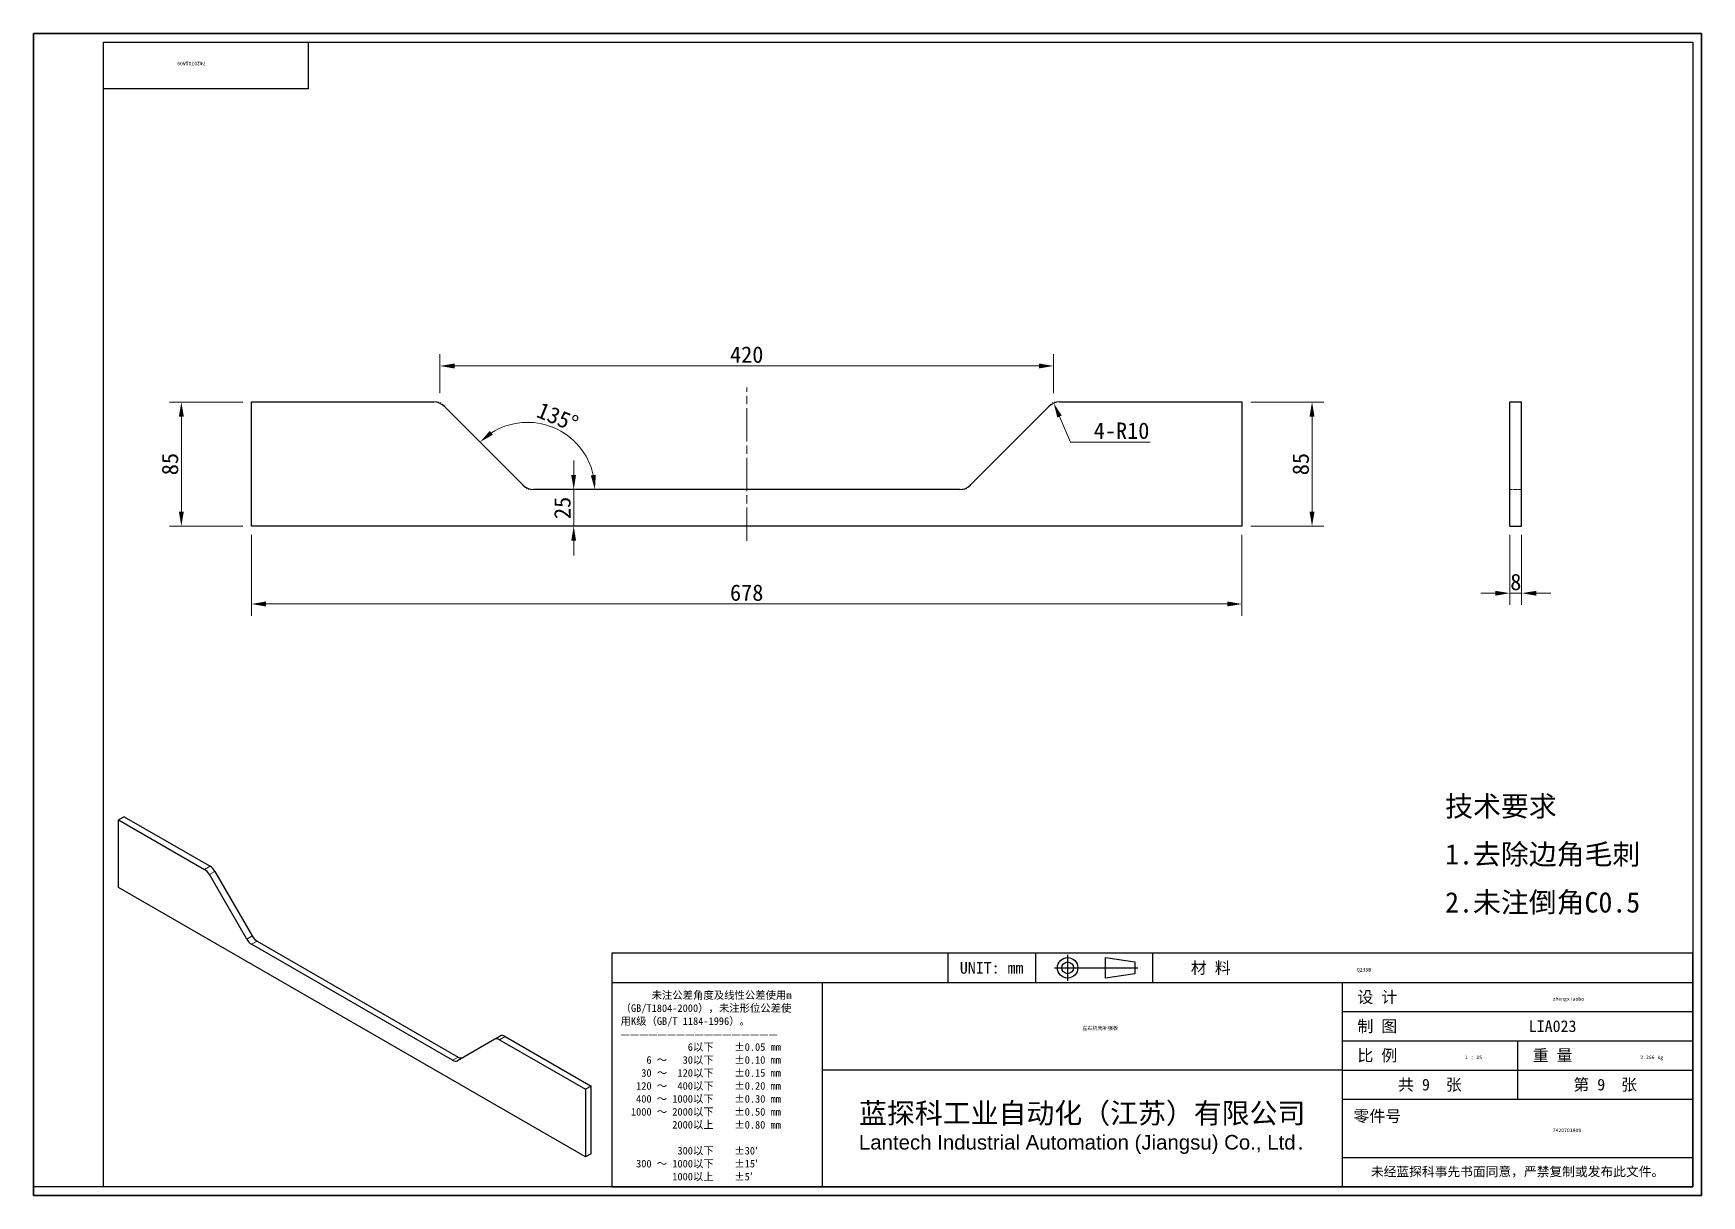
# Model space of a CAD drawing. Header units: millimetres. Extents: x 24 to 1166, y 22 to 818.
import ezdxf
from ezdxf.enums import TextEntityAlignment as Align

# ---------------------------------------------------------------- set-up
doc = ezdxf.new("R2018")
doc.units = ezdxf.units.MM
doc.header["$LTSCALE"] = 4
for name, pattern in [('CHAIN', [0.3543, 0.2362, -0.0295, 0.0591, -0.0295]), ('DASHED', [0.2067, 0.1654, -0.0413]), ('DOTTED', [0.0482, 0.0069, -0.0413])]:
    doc.linetypes.add(name, pattern=pattern)
for name, color, linetype, lineweight in [('1', 7, 'Continuous', 18), ('可见 (ISO)', 7, 'Continuous', 25), ('可见窄的 (ISO)', 7, 'Continuous', 18), ('图框 (ISO)', 7, 'Continuous', 35), ('标题 (ISO)', 7, 'Continuous', 25), ('草图几何图元 (ISO)', 7, 'Continuous', 18)]:
    doc.layers.add(name, color=color, linetype=linetype, lineweight=lineweight)
for name, color, linetype, lineweight, true_color in [('中心线 (ISO)', 1, 'CHAIN', 18, 0xff0000), ('尺寸 (ISO)', 7, 'Continuous', 18, 0x008000), ('符号 (ISO)', 7, 'Continuous', 18, 0x008000), ('隐藏 (ISO)', 5, 'DASHED', 18, 0x0000ff)]:
    doc.layers.add(name, color=color, linetype=linetype, lineweight=lineweight, true_color=true_color)
doc.styles.get("Standard").update_dxf_attribs({"font": 'simfang.ttf'})
doc.styles.add('文本样式164', font='SimSun.ttf')
doc.styles.add('最新国标', font='simfang.ttf')
doc.styles.add('注释文本 (ISO)', font='simfang.ttf')
doc.styles.add('添加1', font='simfang.ttf')
doc.dimstyles.new('默认 (GB)', dxfattribs={"dimscale": 4, "dimtxt": 2.8, "dimasz": 2.5, "dimexe": 2, "dimexo": 1.5, "dimgap": 0.5, "dimtad": 1, "dimtoh": 1, "dimdsep": 46, "dimtxsty": '最新国标', "dimcen": 0.09, "dimdle": 10, "dimclrd": 256, "dimclre": 256, "dimclrt": 256, "dimazin": 2, "dimtfac": 0.535714, "dimtdec": 3, "dimtmove": 0, "dimatfit": 3, "dimfxl": 0, "dimtolj": 1, "dimlwd": -1, "dimlwe": -1, "dimarcsym": 0})

# ---------------------------------------------------------------- blocks, each defined once
blk = doc.blocks.new('图框 最新国标')
at = {"layer": '图框 (ISO)'}
for p, q in [((6, 7), (6, 204.5)), ((6, 204.5), (291.5, 204.5)), ((291.5, 204.5), (291.5, 5.5)), ((6, 7), (6, 5.5)), ((6, 7), (6, 5.5)), ((291.5, 5.5), (6, 5.5))]:
    blk.add_line(p, q, dxfattribs=at)
at = {"layer": '图框 (ISO)', "color": 7, "linetype": 'Continuous', "lineweight": 25}
for p, q in [((18, 203), (290, 203)), ((18, 7), (18, 203)), ((18, 203), (290, 203)), ((53, 203), (53, 195)), ((290, 203), (290, 7)), ((290, 203), (290, 7)), ((53, 195), (18, 195)), ((290, 7), (6, 7)), ((290, 7), (18, 7))]:
    blk.add_line(p, q, dxfattribs=at)
at = {"layer": '图框 (ISO)', "lineweight": 30}
blk.add_attdef('零件代号', text='', height=2.5, rotation=180, dxfattribs=at).set_placement((35.5, 199), align=Align.MIDDLE_CENTER)
blk = doc.blocks.new('标题栏 副本 副本 副本 最新国标')
at = {"layer": '标题 (ISO)'}
for p, q in [((381.98, -183.84), (196.98, -183.84)), ((196.98, -183.84), (196.98, -223.84)), ((254.48, -183.84), (254.48, -188.84)), ((269.48, -183.84), (269.48, -188.84)), ((281.48, -188.09), (281.48, -184.59)), ((281.48, -184.59), (286.48, -185.34)), ((286.48, -185.34), (286.48, -187.34)), ((289.48, -183.84), (289.48, -188.84)), ((381.98, -223.84), (381.98, -183.84)), ((383.48, -183.84), (383.48, -225.34)), ((286.48, -187.34), (281.48, -188.09)), ((196.98, -188.84), (381.98, -188.84)), ((232.98, -188.84), (232.98, -223.84)), ((321.98, -188.84), (321.98, -223.84)), ((321.98, -193.84), (381.98, -193.84)), ((321.98, -198.84), (381.98, -198.84)), ((351.98, -198.84), (351.98, -208.84)), ((321.98, -203.84), (232.98, -203.84)), ((321.98, -203.84), (381.98, -203.84)), ((321.98, -208.84), (381.98, -208.84)), ((321.98, -218.84), (381.98, -218.84)), ((196.98, -223.84), (381.98, -223.84)), ((383.48, -225.34), (196.98, -225.34))]:
    blk.add_line(p, q, dxfattribs=at)
at = {"layer": '标题 (ISO)', "linetype": 'CHAIN', "ltscale": 5.000333}
blk.add_line((274.98, -184.09), (274.98, -188.59), dxfattribs=at)
at = {"layer": '标题 (ISO)', "linetype": 'CHAIN', "ltscale": 15.834605}
blk.add_line((272.73, -186.34), (286.98, -186.34), dxfattribs=at)
at = {"layer": '标题 (ISO)'}
for radius in [1.75, 1]:
    blk.add_circle((274.98, -186.34), radius, dxfattribs=at)
at = {"layer": '1', "style": '文本样式164'}
for s, p in [('UNIT: mm', (261.98, -186.34)), ('材 料', (299.48, -186.34)), ('设 计', (327.98, -191.34)), ('制 图', (327.98, -196.34)), ('比 例', (327.98, -201.34)), ('重 量', (357.98, -201.34)), ('共 9  张', (336.98, -206.34)), ('第 9  张', (366.98, -206.34))]:
    blk.add_text(s, height=2, dxfattribs=at).set_placement(p, align=Align.MIDDLE_CENTER)
at = {"layer": '标题 (ISO)', "style": '注释文本 (ISO)'}
for s, insert, char_height, attachment_point, line_spacing_factor in [('\\fSimSun|b0|i0;{\\H1.3000;      未注公差角度及线性公差使用m\\P}\\fSimSun|b0|i0;{\\H1.3000;（GB/T1804-2000），未注形位公差使\\P}\\fSimSun|b0|i0;{\\H1.3000;用K级（GB/T 1184-1996）。\\P}\\fSimSun|b0|i0;{\\H1.3000;—————————————————\\P}\\fSimSun|b0|i0;{\\H1.3000;             6以下    ±0.05 mm\\P}\\fSimSun|b0|i0;{\\H1.3000;     6 ～   30以下    ±0.10 mm\\P}\\fSimSun|b0|i0;{\\H1.3000;    30 ～  120以下    ±0.15 mm\\P}\\fSimSun|b0|i0;{\\H1.3000;   120 ～  400以下    ±0.20 mm\\P}\\fSimSun|b0|i0;{\\H1.3000;   400 ～ 1000以下    ±0.30 mm\\P}\\fSimSun|b0|i0;{\\H1.3000;  1000 ～ 2000以下    ±0.50 mm\\P}\\fSimSun|b0|i0;{\\H1.3000;          2000以上    ±0.80 mm\\P}\\fSimSun|b0|i0;{\\H1.3000;\\P}\\fSimSun|b0|i0;{\\H1.3000;           300以下    ±30′\\P}\\fSimSun|b0|i0;{\\H1.3000;   300 ～ 1000以下    ±15′\\P}\\fSimSun|b0|i0;{\\H1.3000;          1000以上    ±5′}', (198.48, -206.63), 1.3, 4, 1.023913), ('\\pxsm0.94;\\fMicrosoft YaHei|b0|i0;{\\H3.5000;蓝探科工业自动化（江苏）有限公司\\P}\\fArial|b0|i0;{\\H2.5000;Lantech Industrial Automation (Jiangsu) Co., Ltd}\\fFangSong|b0|i0;{\\H2.5000;.}', (277.48, -213.84), 2, 5, 0.978695)]:
    blk.add_mtext(s, dxfattribs=dict(at, insert=insert, char_height=char_height, attachment_point=attachment_point, line_spacing_factor=line_spacing_factor))
at = {"layer": '标题 (ISO)', "attachment_point": 5, "style": '注释文本 (ISO)'}
for s, insert, char_height in [('\\fFangSong|b0|i0;LIA023', (357.98, -196.34), 2), ('\\fFangSong|b0|i0;零件号', (327.98, -211.84), 2), ('\\fSimSun|b0|i0;{\\H1.6000;未经蓝探科事先书面同意，严禁复制或发布此文件。}', (351.98, -221.34), 1.6)]:
    blk.add_mtext(s, dxfattribs=dict(at, insert=insert, char_height=char_height))
at = {"layer": '标题 (ISO)', "lineweight": 30, "flags": 104}
for tag, height, p in [('材料', 2, (324.48, -186.34)), ('设计人', 2, (357.98, -191.34)), ('库存编号', 3.5, (277.48, -196.34)), ('视图比例', 2, (342.98, -201.34)), ('质量\\P3;', 2, (372.98, -201.34)), ('零件代号', 3.5, (357.98, -213.84))]:
    blk.add_attdef(tag, text='', height=height, dxfattribs=at).set_placement(p, align=Align.MIDDLE_CENTER)
blk = doc.blocks.new('*D5')
at = {"layer": 'Defpoints', "color": 0, "transparency": 16777216}
for p in [(173.3, 480.5), (851.3, 480.5), (173.3, 427.2)]:
    blk.add_point(p, dxfattribs=at)
at = {"layer": '尺寸 (ISO)', "color": 116, "true_color": 0x00803f, "transparency": 16777216}
for p, q in [((173.3, 474.5), (173.3, 419.2)), ((851.3, 474.5), (851.3, 419.2)), ((841.3, 427.2), (183.3, 427.2))]:
    blk.add_line(p, q, dxfattribs=at)
for points in [[(183.3, 428.9), (183.3, 425.5), (173.3, 427.2)], [(841.3, 428.9), (841.3, 425.5), (851.3, 427.2)]]:
    blk.add_solid(points, dxfattribs=at)
at = {"layer": '尺寸 (ISO)', "transparency": 16777216, "insert": (512.3, 434.9), "char_height": 11.2, "attachment_point": 5, "style": '最新国标'}
blk.add_mtext('\\A1;678', dxfattribs=at)
blk = doc.blocks.new('*D6')
at = {"layer": 'Defpoints', "color": 0, "transparency": 16777216}
for p in [(125.3, 565.5), (173.3, 565.5), (173.3, 480.5)]:
    blk.add_point(p, dxfattribs=at)
at = {"layer": '尺寸 (ISO)', "color": 116, "true_color": 0x00803f, "transparency": 16777216}
for p, q in [((167.3, 565.5), (117.3, 565.5)), ((125.3, 490.5), (125.3, 555.5)), ((167.3, 480.5), (117.3, 480.5))]:
    blk.add_line(p, q, dxfattribs=at)
for points in [[(123.6, 555.5), (127, 555.5), (125.3, 565.5)], [(123.6, 490.5), (127, 490.5), (125.3, 480.5)]]:
    blk.add_solid(points, dxfattribs=at)
at = {"layer": '尺寸 (ISO)', "transparency": 16777216, "insert": (117.6, 523), "char_height": 11.2, "attachment_point": 5, "rotation": 90, "style": '最新国标'}
blk.add_mtext('\\A1;85', dxfattribs=at)
blk = doc.blocks.new('*D7')
at = {"layer": 'Defpoints', "color": 0, "transparency": 16777216}
for p in [(1034.8, 480.5), (1042.8, 480.5), (1042.8, 434.6)]:
    blk.add_point(p, dxfattribs=at)
at = {"layer": '尺寸 (ISO)', "color": 116, "true_color": 0x00803f, "transparency": 16777216}
for p, q in [((1034.8, 474.5), (1034.8, 426.6)), ((1042.8, 474.5), (1042.8, 426.6)), ((1024.8, 434.6), (1014.8, 434.6)), ((1034.8, 434.6), (1042.8, 434.6)), ((1052.8, 434.6), (1062.8, 434.6))]:
    blk.add_line(p, q, dxfattribs=at)
for points in [[(1024.8, 436.2), (1024.8, 432.9), (1034.8, 434.6)], [(1052.8, 436.2), (1052.8, 432.9), (1042.8, 434.6)]]:
    blk.add_solid(points, dxfattribs=at)
at = {"layer": '尺寸 (ISO)', "transparency": 16777216, "insert": (1038.8, 442.2), "char_height": 11.2, "attachment_point": 5, "style": '最新国标'}
blk.add_mtext('\\A1;8', dxfattribs=at)
blk = doc.blocks.new('*D8')
at = {"layer": 'Defpoints', "color": 0, "transparency": 16777216}
for p in [(302.3, 590.2), (302.3, 565.5), (722.3, 565.5)]:
    blk.add_point(p, dxfattribs=at)
at = {"layer": '尺寸 (ISO)', "color": 116, "true_color": 0x00803f, "transparency": 16777216}
for p, q in [((302.3, 571.5), (302.3, 598.2)), ((722.3, 571.5), (722.3, 598.2)), ((712.3, 590.2), (312.3, 590.2))]:
    blk.add_line(p, q, dxfattribs=at)
for points in [[(312.3, 591.9), (312.3, 588.5), (302.3, 590.2)], [(712.3, 591.9), (712.3, 588.5), (722.3, 590.2)]]:
    blk.add_solid(points, dxfattribs=at)
at = {"layer": '尺寸 (ISO)', "transparency": 16777216, "insert": (512.3, 597.9), "char_height": 11.2, "attachment_point": 5, "style": '最新国标'}
blk.add_mtext('\\A1;420', dxfattribs=at)
blk = doc.blocks.new('*D9')
at = {"layer": 'Defpoints', "color": 0, "transparency": 16777216}
for p in [(393.9, 505.5), (360.2, 480.5), (393.9, 480.5)]:
    blk.add_point(p, dxfattribs=at)
at = {"layer": '尺寸 (ISO)', "color": 116, "true_color": 0x00803f, "transparency": 16777216}
for p, q in [((393.9, 515.5), (393.9, 525.5)), ((393.9, 505.5), (393.9, 495.5)), ((393.9, 495.5), (393.9, 490.5)), ((393.9, 480.5), (393.9, 490.5)), ((393.9, 470.5), (393.9, 460.5))]:
    blk.add_line(p, q, dxfattribs=at)
for points in [[(392.2, 515.5), (395.5, 515.5), (393.9, 505.5)], [(392.2, 470.5), (395.5, 470.5), (393.9, 480.5)]]:
    blk.add_solid(points, dxfattribs=at)
at = {"layer": '尺寸 (ISO)', "transparency": 16777216, "insert": (386.2, 493), "char_height": 11.2, "attachment_point": 5, "rotation": 90, "style": '最新国标'}
blk.add_mtext('\\A1;25', dxfattribs=at)
blk = doc.blocks.new('*D10')
at = {"layer": 'Defpoints', "color": 0, "transparency": 16777216}
for p in [(394.9, 538.1), (358, 509.8), (362.3, 505.5), (658.1, 505.5)]:
    blk.add_point(p, dxfattribs=at)
at = {"layer": '尺寸 (ISO)', "color": 116, "true_color": 0x00803f, "transparency": 16777216}
blk.add_arc((362.3, 505.5), 46.1, 12.4542, 122.5458, dxfattribs=at)
for points in [[(338.5, 543.1), (336.4, 545.7), (329.7, 538.1)], [(409, 515.7), (405.6, 515.3), (408.4, 505.5)]]:
    blk.add_solid(points, dxfattribs=at)
at = {"layer": '尺寸 (ISO)', "transparency": 16777216, "insert": (382.9, 555.2), "char_height": 11.2, "attachment_point": 5, "rotation": 337.5, "style": '最新国标'}
blk.add_mtext('\\A1;135°', dxfattribs=at)
blk = doc.blocks.new('*D11')
at = {"layer": 'Defpoints', "color": 0, "transparency": 16777216}
for p in [(722.5, 564.7), (726.4, 555.5)]:
    blk.add_point(p, dxfattribs=at)
at = {"layer": '尺寸 (ISO)', "color": 116, "true_color": 0x00803f, "transparency": 16777216}
for p, q in [((733.9, 538.1), (726.4, 555.5)), ((788.6, 538.1), (733.9, 538.1))]:
    blk.add_line(p, q, dxfattribs=at)
blk.add_solid([(728, 556.2), (724.9, 554.9), (722.5, 564.7)], dxfattribs=at)
at = {"layer": '尺寸 (ISO)', "transparency": 16777216, "insert": (768.9, 545.8), "char_height": 11.2, "attachment_point": 5, "style": '最新国标'}
blk.add_mtext('\\A1;\\fFangSong|b0|i0;4-R10', dxfattribs=at)
blk = doc.blocks.new('*D12')
at = {"layer": 'Defpoints', "color": 0, "transparency": 16777216}
for p in [(851.3, 565.5), (851.3, 480.5), (899.3, 480.5)]:
    blk.add_point(p, dxfattribs=at)
at = {"layer": '尺寸 (ISO)', "color": 116, "true_color": 0x00803f, "transparency": 16777216}
for p, q in [((857.3, 565.5), (907.3, 565.5)), ((899.3, 555.5), (899.3, 490.5)), ((857.3, 480.5), (907.3, 480.5))]:
    blk.add_line(p, q, dxfattribs=at)
for points in [[(897.6, 555.5), (901, 555.5), (899.3, 565.5)], [(897.6, 490.5), (901, 490.5), (899.3, 480.5)]]:
    blk.add_solid(points, dxfattribs=at)
at = {"layer": '尺寸 (ISO)', "transparency": 16777216, "insert": (891.6, 523), "char_height": 11.2, "attachment_point": 5, "rotation": 90, "style": '最新国标'}
blk.add_mtext('\\A1;85', dxfattribs=at)

msp = doc.modelspace()

# ---------------------------------------------------------------- linework, layer by layer
at = {"layer": '中心线 (ISO)', "ltscale": 23.990969}
msp.add_line((512.288, 470.547), (512.288, 575.547), dxfattribs=at)
at = {"layer": '可见 (ISO)'}
for p, q in [((173.288, 565.547), (298.146, 565.547)), ((173.288, 480.547), (173.288, 565.547)), ((359.359, 508.476), (305.217, 562.619)), ((719.359, 562.619), (665.217, 508.476)), ((726.43, 565.547), (851.288, 565.547)), ((851.288, 565.547), (851.288, 480.547)), ((1034.78, 480.547), (1034.78, 565.547)), ((1034.78, 565.547), (1042.78, 565.547)), ((1042.78, 480.547), (1042.78, 565.547)), ((658.146, 505.547), (366.43, 505.547)), ((851.288, 480.547), (173.288, 480.547)), ((1034.78, 480.547), (1042.78, 480.547)), ((86.136, 281.534), (82.365, 279.356)), ((82.365, 279.356), (141.223, 245.374)), ((82.365, 233.088), (82.365, 279.356)), ((86.136, 281.534), (144.994, 247.551)), ((170.079, 197.648), (144.557, 241.855)), ((148.328, 244.033), (173.851, 199.826)), ((401.977, 48.56), (82.365, 233.088)), ((177.184, 196.307), (314.7, 116.912)), ((310.929, 114.735), (173.413, 194.13)), ((339.785, 129.14), (314.262, 114.405)), ((343.556, 131.317), (339.785, 129.14)), ((343.118, 128.81), (401.977, 94.828)), ((346.89, 130.987), (405.748, 97.005)), ((405.748, 97.005), (401.977, 94.828)), ((401.977, 94.828), (401.977, 48.56)), ((405.748, 50.737), (405.748, 97.005)), ((405.748, 50.737), (401.977, 48.56))]:
    msp.add_line(p, q, dxfattribs=at)
for centre, start, end in [((298.146, 555.547), 45, 90), ((726.43, 555.547), 90, 135), ((366.43, 515.547), 225, 270), ((658.146, 515.547), 270, 315)]:
    msp.add_arc(centre, 10, start, end, dxfattribs=at)
for centre, major_axis, start_param, end_param in [((141.223, 239.931), (3.333, -5.774), 1.57079633, 2.35619449), ((144.994, 242.108), (-3.333, 5.774), 4.71238898, 5.49778714), ((173.413, 199.573), (3.333, -5.774), 4.71238898, 5.49778714), ((177.184, 201.75), (-3.333, 5.774), 1.57079633, 2.35619449), ((343.118, 123.367), (-3.333, 5.774), 5.49778714, 6.28318531), ((346.89, 125.544), (-3.333, 5.774), 5.49778714, 6.28318531), ((310.929, 120.178), (3.333, -5.774), 5.49778714, 6.28318531), ((314.7, 122.355), (3.333, -5.774), 5.49778714, 6.28318531)]:
    msp.add_ellipse(centre, major_axis=major_axis, ratio=0.57735027, start_param=start_param, end_param=end_param, dxfattribs=at)
at = {"layer": '可见窄的 (ISO)'}
for p, q in [((144.994, 247.551), (141.223, 245.374)), ((144.557, 241.855), (148.328, 244.033)), ((173.851, 199.826), (170.079, 197.648)), ((173.413, 194.13), (177.184, 196.307)), ((343.118, 128.81), (346.89, 130.987)), ((314.7, 116.912), (310.929, 114.735))]:
    msp.add_line(p, q, dxfattribs=at)
at = {"layer": '草图几何图元 (ISO)', "color": 1, "linetype": 'DOTTED', "ltscale": 8.458209, "true_color": 0xff0000}
for p, q in [((298.146, 565.547), (302.288, 565.547)), ((305.217, 562.619), (302.288, 565.547)), ((719.359, 562.619), (722.288, 565.547)), ((726.43, 565.547), (722.288, 565.547)), ((359.359, 508.476), (362.288, 505.547)), ((366.43, 505.547), (362.288, 505.547)), ((658.146, 505.547), (662.288, 505.547)), ((665.217, 508.476), (662.288, 505.547))]:
    msp.add_line(p, q, dxfattribs=at)
at = {"layer": '隐藏 (ISO)', "ltscale": 3.809293}
msp.add_line((1042.78, 505.547), (1034.78, 505.547), dxfattribs=at)

# ---------------------------------------------------------------- block references
ref = msp.add_blockref('图框 最新国标', (0, 0), dxfattribs=dict(xscale=4, yscale=4, zscale=4))
lines = msp.add_mtext('7420701A09', dxfattribs={"layer": '图框 (ISO)', "insert": (142, 796), "char_height": 2.5, "attachment_point": 1, "rotation": 180})
ref.add_attrib('零件代号', '', (142, 796)).embed_mtext(lines)
ref = msp.add_blockref('标题栏 副本 副本 副本 最新国标', (-367.93, 923.377), dxfattribs=dict(xscale=4, yscale=4, zscale=4))
lines = msp.add_mtext('7420701A09', dxfattribs={"layer": '标题 (ISO)', "insert": (1064, 68), "char_height": 2.5, "attachment_point": 1})
ref.add_attrib('零件代号', '', (1064, 68), dxfattribs={"flags": 104}).embed_mtext(lines)
lines = msp.add_mtext('左右机壳补强板', dxfattribs={"layer": '标题 (ISO)', "insert": (742, 138), "char_height": 2.5, "attachment_point": 1})
ref.add_attrib('库存编号', '', (742, 138), dxfattribs={"flags": 104}).embed_mtext(lines)
lines = msp.add_mtext('2.266 kg', dxfattribs={"layer": '标题 (ISO)', "insert": (1124, 118), "char_height": 2.5, "attachment_point": 1})
ref.add_attrib('质量\\P3;', '', (1124, 118), dxfattribs={"flags": 104}).embed_mtext(lines)
lines = msp.add_mtext('1 : 15', dxfattribs={"layer": '标题 (ISO)', "insert": (1004, 118), "char_height": 2.5, "attachment_point": 1})
ref.add_attrib('视图比例', '', (1004, 118), dxfattribs={"flags": 104}).embed_mtext(lines)
lines = msp.add_mtext('zhengxiaobo', dxfattribs={"layer": '标题 (ISO)', "insert": (1064, 158), "char_height": 2.5, "attachment_point": 1})
ref.add_attrib('设计人', '', (1064, 158), dxfattribs={"flags": 104}).embed_mtext(lines)
lines = msp.add_mtext('Q235B', dxfattribs={"layer": '标题 (ISO)', "insert": (930, 178), "char_height": 2.5, "attachment_point": 1})
ref.add_attrib('材料', '', (930, 178), dxfattribs={"flags": 104}).embed_mtext(lines)

# ---------------------------------------------------------------- texts
at = {"layer": '符号 (ISO)', "insert": (990.408, 239.895), "char_height": 11.2, "width": 146.71346, "attachment_point": 4, "line_spacing_factor": 1.451538, "style": '添加1'}
msp.add_mtext('\\pxsm1.41;\\fFangSong|b0|i0;{\\H14.0000;技术要求\\P}\\fFangSong|b0|i0;{\\H14.0000;1.去除边角毛刺\\P}\\fFangSong|b0|i0;{\\H14.0000;2.未注倒角C0.5\\P}\\fSegoe UI|b0|i0;{\\H11.2000;\\P}', dxfattribs=at)

# ---------------------------------------------------------------- dimensions: what is measured, and where the dimension line sits
at = {"layer": '尺寸 (ISO)', "color": 116, "true_color": 0x00803f}
for base, p1, p2, angle, override, picture, middle in [((302.288, 590.192), (722.288, 565.547), (302.288, 565.547), 180, {"dimgap": 0.5, "dimtoh": 0, "dimdec": 2, "dimtol": 0, "dimlim": 0, "dimtp": 0, "dimtm": 0, "dimtdec": 3, "dimtofl": 0, "dimatfit": 1}, '*D8', (512.288, 590.192)), ((125.288, 565.547), (173.288, 480.547), (173.288, 565.547), 90, {"dimgap": 0.5, "dimtoh": 0, "dimdec": 2, "dimtol": 0, "dimlim": 0, "dimtp": 0, "dimtm": 0, "dimtdec": 3, "dimtofl": 0, "dimatfit": 1}, '*D6', (125.288, 523.047)), ((899.288, 480.547), (851.288, 565.547), (851.288, 480.547), 270, {"dimgap": 0.5, "dimtoh": 0, "dimdec": 2, "dimtol": 0, "dimlim": 0, "dimtp": 0, "dimtm": 0, "dimtdec": 3, "dimtofl": 0, "dimatfit": 1}, '*D12', (899.288, 523.047)), ((393.867, 480.547), (393.867, 505.547), (360.225, 480.547), 90, {"dimgap": 0.5, "dimtoh": 0, "dimdec": 2, "dimse1": 1, "dimse2": 1, "dimtol": 0, "dimlim": 0, "dimtp": 0, "dimtm": 0, "dimtdec": 3, "dimtofl": 0}, '*D9', (393.867, 493.047)), ((173.288, 427.212), (851.288, 480.547), (173.288, 480.547), 180, {"dimgap": 0.5, "dimtoh": 0, "dimdec": 2, "dimtol": 0, "dimlim": 0, "dimtp": 0, "dimtm": 0, "dimtdec": 3, "dimtofl": 0, "dimatfit": 1}, '*D5', (512.288, 427.212)), ((1042.78, 434.565), (1034.78, 480.547), (1042.78, 480.547), 180, {"dimgap": 0.5, "dimtoh": 0, "dimdec": 2, "dimtol": 0, "dimlim": 0, "dimtp": 0, "dimtm": 0, "dimtdec": 3, "dimtofl": 1, "dimatfit": 1}, '*D7', (1038.78, 434.565))]:
    dim = msp.add_linear_dim(base=base, p1=p1, p2=p2, angle=angle, dimstyle='默认 (GB)', override=override, dxfattribs=at)
    dim.commit()
    dim.dimension.update_dxf_attribs({"geometry": picture, "text_midpoint": middle, "dimtype": 160})
dim = msp.add_angular_dim_3p(base=(394.883, 538.142), center=(362.288, 505.547), p1=(658.146, 505.547), p2=(358.045, 509.79), dimstyle='默认 (GB)', override={"dimgap": 0.5, "dimtoh": 0, "dimse1": 1, "dimse2": 1, "dimadec": 2, "dimtol": 0, "dimlim": 0, "dimtp": 0, "dimtm": 0, "dimtdec": 2}, dxfattribs=at)
dim.commit()
dim.dimension.update_dxf_attribs({"geometry": '*D10', "text_midpoint": (379.928, 548.135), "dimtype": 165})
dim = msp.add_radius_dim(center=(726.43, 555.547), mpoint=(722.485, 564.736), text='\\fFangSong|b0|i0;4-<>', dimstyle='默认 (GB)', override={"dimgap": 0.5, "dimtih": 1, "dimdec": 2, "dimlfac": 1, "dimcen": 0, "dimtol": 0, "dimlim": 0, "dimtp": 0, "dimtm": 0, "dimtdec": 3}, dxfattribs=at)
dim.commit()
dim.dimension.update_dxf_attribs({"geometry": '*D11', "text_midpoint": (768.863, 538.142), "dimtype": 164})

doc.saveas('drawing.dxf')
